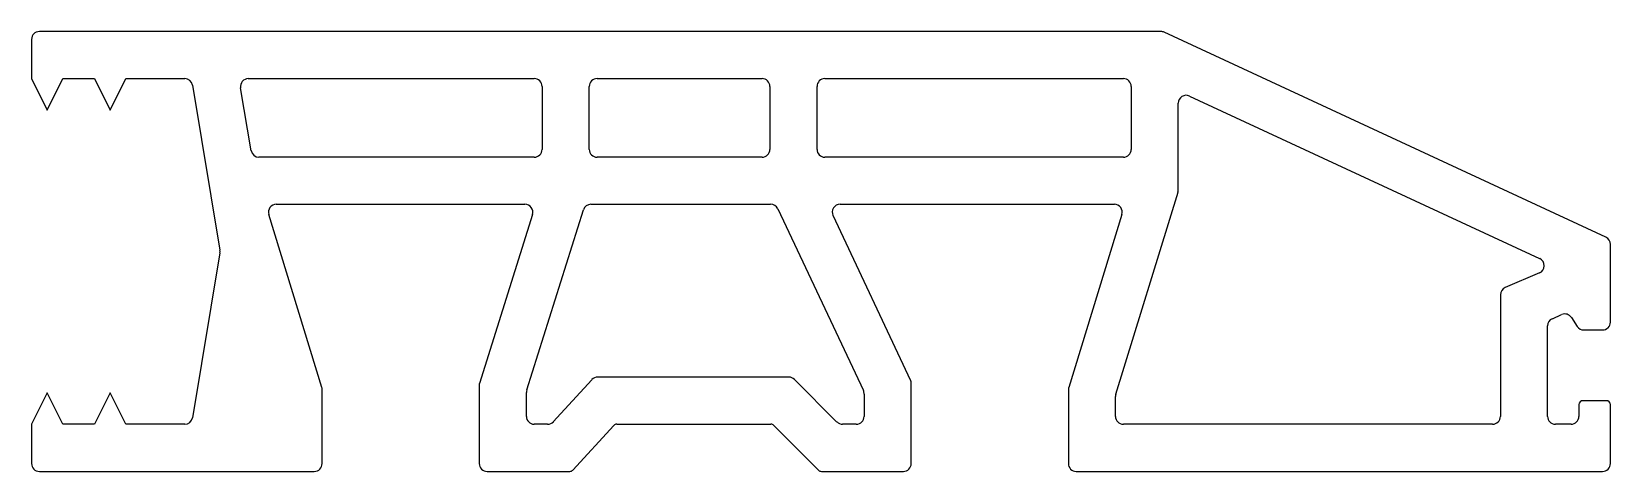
# Model space of a CAD drawing. Extents: x -42 to 58, y 6 to 34.
import ezdxf

# ---------------------------------------------------------------- set-up
doc = ezdxf.new("R2010")
doc.units = 0
doc.layers.get('0').update_dxf_attribs({"linetype": 'CONTINUOUS'})

msp = doc.modelspace()

# ---------------------------------------------------------------- linework, layer by layer
for p, q in [((-42.24, 33.5), (-42.24, 31)), ((29.65, 34), (-41.74, 34)), ((57.97, 20.9), (29.86, 33.95)), ((-42.24, 31), (-41.24, 29)), ((-41.24, 29), (-40.24, 31)), ((-40.24, 31), (-38.24, 31)), ((-38.24, 31), (-37.24, 29)), ((-37.24, 29), (-36.24, 31)), ((-36.24, 31), (-32.49, 31)), ((-32, 30.58), (-30.25, 20.08)), ((-28.26, 26.41), (-28.93, 30.41)), ((-28.44, 31), (-10.24, 31)), ((-9.74, 30.5), (-9.74, 26.5)), ((-6.74, 26.5), (-6.74, 30.5)), ((-6.24, 31), (4.26, 31)), ((4.76, 30.5), (4.76, 26.5)), ((7.76, 26.5), (7.76, 30.5)), ((8.26, 31), (27.26, 31)), ((27.76, 30.5), (27.76, 26.5)), ((30.76, 23.92), (30.76, 29.44)), ((31.47, 29.89), (53.76, 19.55)), ((-10.24, 26), (-27.77, 26)), ((4.26, 26), (-6.24, 26)), ((27.26, 26), (8.26, 26)), ((26.79, 10.92), (30.74, 23.77)), ((-23.75, 11.33), (-27.14, 22.35)), ((-26.66, 23), (-10.83, 23)), ((-10.35, 22.35), (-13.72, 11.6)), ((-10.71, 11.18), (-7.11, 22.65)), ((-6.63, 23), (4.81, 23)), ((5.27, 22.71), (10.72, 11.14)), ((13.74, 11.76), (8.78, 22.28)), ((9.23, 23), (26.69, 23)), ((27.17, 22.35), (23.78, 11.33)), ((58.26, 15.5), (58.26, 20.45)), ((-30.25, 19.91), (-32, 9.41)), ((53.75, 18.64), (51.57, 17.7)), ((51.26, 17.24), (51.26, 9.5)), ((54.26, 9.5), (54.26, 15.26)), ((54.57, 15.72), (55.16, 15.98)), ((55.78, 15.79), (56.15, 15.22)), ((56.57, 15), (57.76, 15)), ((-23.74, 6.5), (-23.74, 11.26)), ((-13.74, 11.53), (-13.74, 6.5)), ((-6.57, 11.83), (-9.03, 9.16)), ((5.97, 12), (-6.2, 12)), ((9.03, 9.14), (6.32, 11.85)), ((13.76, 6.5), (13.76, 11.65)), ((23.76, 11.26), (23.76, 6.5)), ((-41.24, 11), (-42.24, 9)), ((-40.24, 9), (-41.24, 11)), ((-37.24, 11), (-38.24, 9)), ((-36.24, 9), (-37.24, 11)), ((-10.74, 9.5), (-10.74, 11.03)), ((10.76, 10.92), (10.76, 9.5)), ((26.76, 9.5), (26.76, 10.77)), ((56.26, 10.25), (56.26, 9.5)), ((58.01, 10.5), (56.51, 10.5)), ((58.26, 6.5), (58.26, 10.25)), ((-42.24, 9), (-42.24, 6.5)), ((-38.24, 9), (-40.24, 9)), ((-32.49, 9), (-36.24, 9)), ((-9.39, 9), (-10.24, 9)), ((-7.78, 6.08), (-5.17, 8.92)), ((-4.99, 9), (4.83, 9)), ((5.01, 8.92), (7.86, 6.07)), ((10.26, 9), (9.39, 9)), ((50.76, 9), (27.26, 9)), ((55.76, 9), (54.76, 9)), ((-41.74, 6), (-24.24, 6)), ((-13.24, 6), (-7.97, 6)), ((8.04, 6), (13.26, 6)), ((24.26, 6), (57.76, 6))]:
    msp.add_line(p, q)
for centre, radius, start, end in [((-41.74, 33.5), 0.5, 90, 180), ((29.65, 33.5), 0.5, 65.0952, 90), ((-32.49, 30.5), 0.5, 9.4623, 90), ((-28.44, 30.5), 0.5, 90, 189.4623), ((-10.24, 30.5), 0.5, 0, 90), ((-6.24, 30.5), 0.5, 90, 180), ((4.26, 30.5), 0.5, 0, 90), ((8.26, 30.5), 0.5, 90, 180), ((27.26, 30.5), 0.5, 0, 90), ((31.26, 29.44), 0.5, 65.0952, 180), ((-27.77, 26.5), 0.5, 189.4623, 270), ((-10.24, 26.5), 0.5, 270, 0), ((-6.24, 26.5), 0.5, 180, 270), ((4.26, 26.5), 0.5, 270, 0), ((8.26, 26.5), 0.5, 180, 270), ((27.26, 26.5), 0.5, 270, 0), ((30.26, 23.92), 0.5, 342.8973, 0), ((-26.66, 22.5), 0.5, 90, 197.1027), ((-10.83, 22.5), 0.5, 342.5651, 90), ((-6.63, 22.5), 0.5, 90, 162.5651), ((4.81, 22.5), 0.5, 25.2239, 90), ((9.23, 22.5), 0.5, 90, 205.2239), ((26.69, 22.5), 0.5, 342.8973, 90), ((57.76, 20.45), 0.5, 360, 65.0952), ((-30.74, 20), 0.5, 350.5377, 9.4623), ((53.55, 19.09), 0.5, 293.3103, 65.0952), ((51.76, 17.24), 0.5, 113.3103, 180), ((54.76, 15.26), 0.5, 113.3103, 180), ((55.36, 15.52), 0.5, 33.0404, 113.3103), ((56.57, 15.5), 0.5, 213.0404, 270), ((57.76, 15.5), 0.5, 270, 0), ((-23.99, 11.26), 0.25, 0, 17.1027), ((-13.49, 11.53), 0.25, 162.5651, 180), ((-10.24, 11.03), 0.5, 162.5651, 180), ((-6.2, 11.5), 0.5, 90, 137.4058), ((5.97, 11.5), 0.5, 45, 90), ((10.26, 10.92), 0.5, 360, 25.2239), ((13.51, 11.65), 0.25, 0, 25.2239), ((24.01, 11.26), 0.25, 162.8973, 180), ((27.26, 10.77), 0.5, 162.8973, 180), ((56.51, 10.25), 0.25, 90, 180), ((58.01, 10.25), 0.25, 0, 90), ((-32.49, 9.5), 0.5, 270, 350.5377), ((-10.24, 9.5), 0.5, 180, 270), ((-9.39, 9.5), 0.5, 270, 317.4058), ((9.39, 9.5), 0.5, 225, 270), ((10.26, 9.5), 0.5, 270, 0), ((27.26, 9.5), 0.5, 180, 270), ((50.76, 9.5), 0.5, 270, 0), ((54.76, 9.5), 0.5, 180, 270), ((55.76, 9.5), 0.5, 270, 0), ((-4.99, 8.75), 0.25, 90, 137.4058), ((4.83, 8.75), 0.25, 45, 90), ((-41.74, 6.5), 0.5, 180, 270), ((-24.24, 6.5), 0.5, 270, 0), ((-13.24, 6.5), 0.5, 180, 270), ((-7.97, 6.25), 0.25, 270, 317.4058), ((8.04, 6.25), 0.25, 225, 270), ((13.26, 6.5), 0.5, 270, 0), ((24.26, 6.5), 0.5, 180, 270), ((57.76, 6.5), 0.5, 270, 0)]:
    msp.add_arc(centre, radius, start, end)

doc.saveas('drawing.dxf')
